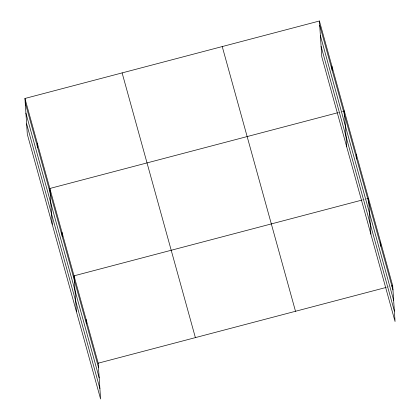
<?xml version="1.0" encoding="UTF-8"?>
<svg xmlns="http://www.w3.org/2000/svg" width="420" height="420" viewBox="0 0 420 420"><rect width="100%" height="100%" fill="white"/><g stroke="black" fill="none" stroke-linecap="round" stroke-linejoin="round"><path stroke-width="0.32" stroke-dasharray="2.1 1.58" d="M338.095 112.644L340.589 111.988M341.213 111.82L343.082 111.332M362.276 199.999L364.77 199.343M365.389 199.18L367.258 198.686M386.458 287.354L388.946 286.697"/><path stroke-width="0.63" d="M24.938 98.469L98.207 363.185L100.585 399L27.316 134.285L24.938 98.469L319.415 21L392.684 285.716L395.062 321.531L321.794 56.816L319.415 21M337.475 112.807L49.849 188.475L52.227 224.291M343.082 111.332L344.327 111.001L346.705 146.822M361.651 200.161L74.03 275.83L76.409 311.645M367.258 198.686L368.508 198.356L370.886 234.176M98.207 363.185L385.833 287.516M391.44 286.041L392.684 285.716M319.694 25.237L392.968 289.952M320.387 35.658L393.661 300.373M321.101 46.394L394.375 311.11M222.238 46.568L295.507 311.278M122.115 72.907L195.384 337.617M25.216 102.706L98.49 367.421M25.909 113.127L99.183 377.843M26.623 123.863L99.897 388.579M380.594 242.036L380.877 246.272M356.417 154.681L356.695 158.917M331.868 66.003L332.152 70.24M86.116 319.505L86.399 323.741M61.94 232.15L62.218 236.387M37.391 143.472L37.674 147.709"/></g></svg>
